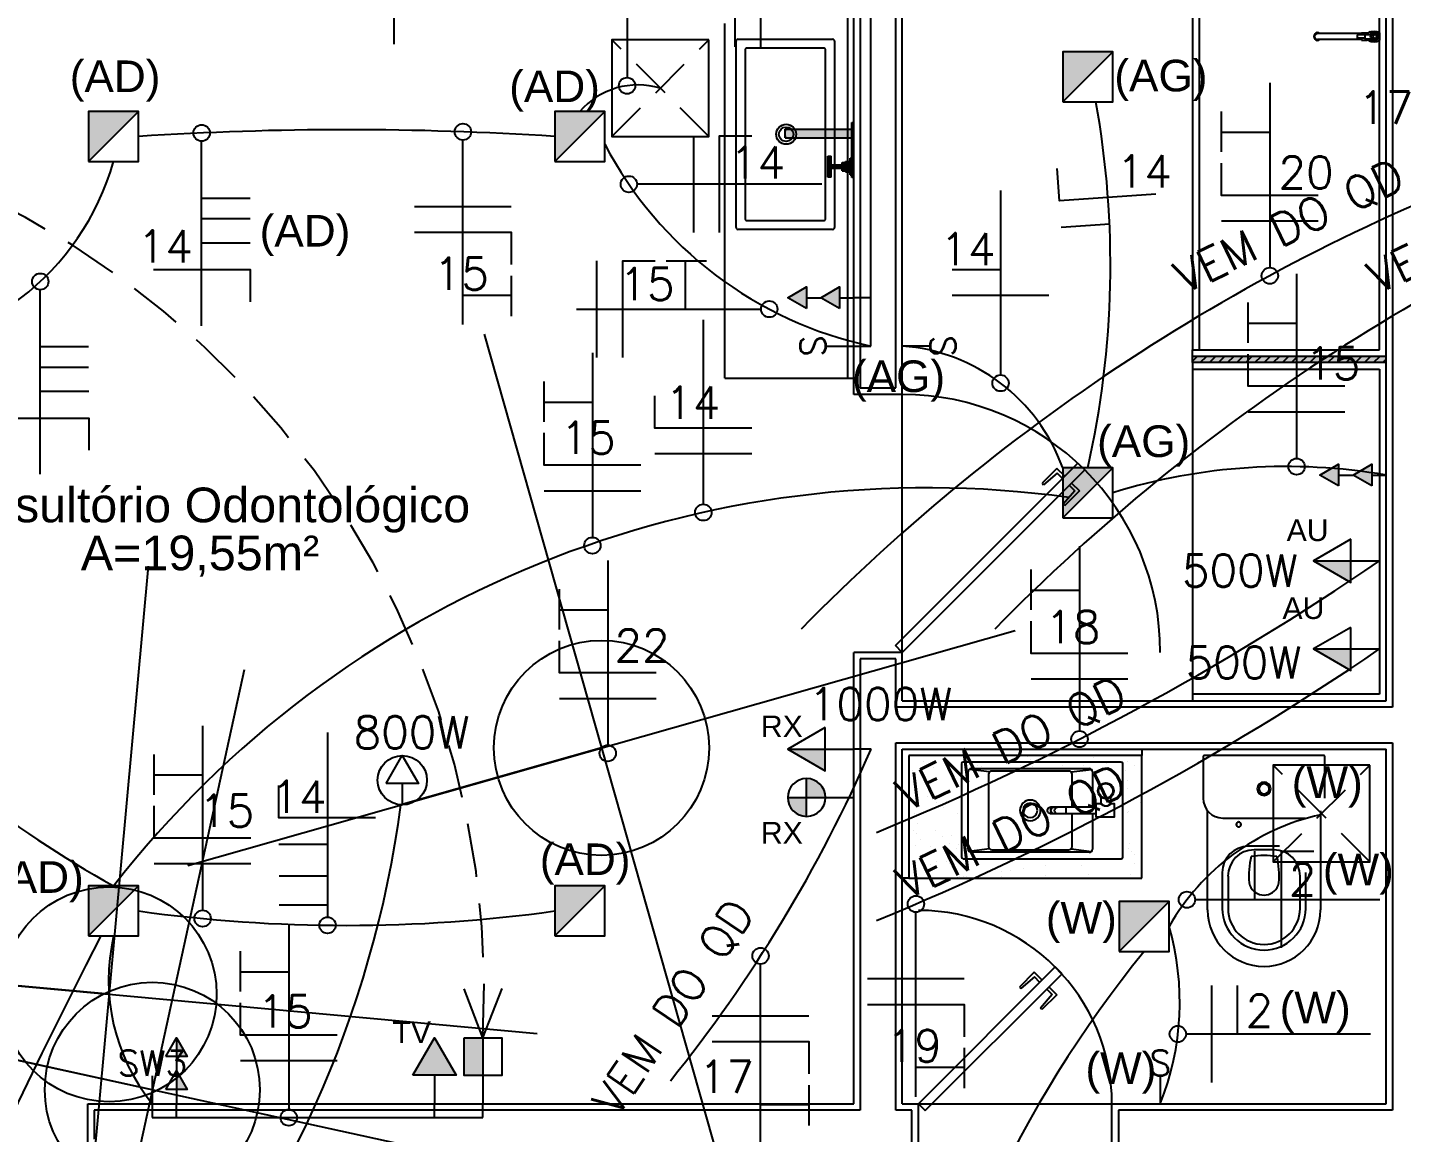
# Model space of a CAD drawing. Header units: millimetres. Extents: x 3082 to 3316, y 298 to 342.
# Drawn here: x 3159.75 to 3166.14, y 327.76 to 332.9 of the extents above; entities that cross this region are included whole.
import ezdxf
from ezdxf.enums import TextEntityAlignment as Align

# ---------------------------------------------------------------- set-up
doc = ezdxf.new("R2010")
doc.units = ezdxf.units.MM
doc.header["$MEASUREMENT"] = 0
doc.linetypes.add('CONTINU', pattern=[0])
doc.linetypes.add('HIDDEN', pattern=[0.375, 0.25, -0.125])
doc.layers.get('0').update_dxf_attribs({"linetype": 'CONTINUOUS'})
for name, color, linetype in [('-HIDRO', 8, 'CONTINUOUS'), ('A-TXT-Y', 8, 'CONTINUOUS'), ('eletroduto parede e teto', 2, 'CONTINU'), ('FIACAO', 1, 'CONTINUOUS'), ('LOUÇAS E METAIS', 5, 'CONTINUOUS'), ('PENA 03', 3, 'CONTINUOUS'), ('PL09', 9, 'CONTINUOUS'), ('PL3', 3, 'CONTINUOUS'), ('PL4', 4, 'CONTINUOUS'), ('PL5', 5, 'CONTINUOUS'), ('Pontos Elétricos', 3, 'CONTINUOUS'), ('Pontos Elétricos e Luminotécnica', 3, 'CONTINUOUS'), ('Pontos Luminotécnicos', 3, 'CONTINUOUS'), ('TEXTO', 2, 'CONTINUOUS'), ('TXT_0', 7, 'CONTINUOUS')]:
    doc.layers.add(name, color=color, linetype=linetype)
doc.styles.add('ARIAL', font='arial.ttf', dxfattribs={"height": 2})
doc.styles.add('COTA50', font='ROMANS.shx', dxfattribs={"height": 0.08})
doc.styles.add('ROMANS', font='romans.shx', dxfattribs={"height": 0.1})
doc.dimstyles.new('COTA50', dxfattribs={"dimtxt": 0.08, "dimasz": 0.05, "dimexe": 0.05, "dimexo": 0.95, "dimgap": 0.04, "dimtad": 1, "dimzin": 4, "dimdsep": 46, "dimtxsty": 'COTA50', "dimblk1": 'USERTICK', "dimblk2": 'USERTICK', "dimsah": 1, "dimcen": -0.1, "dimdle": 0.05, "dimse1": 1, "dimse2": 1, "dimclrd": 250, "dimclre": 3, "dimclrt": 4, "dimadec": 0, "dimazin": 0, "dimtfac": 1, "dimtix": 1, "dimtmove": 2, "dimatfit": 3, "dimldrblk": 'USERTICK', "dimfxl": 1, "dimtvp": 1.25, "dimtolj": 1, "dimtzin": 4, "dimarcsym": 0})

# ---------------------------------------------------------------- blocks, each defined once
blk = doc.blocks.new('PASSA FIO MÉDIO')
at = {"layer": 'Pontos Elétricos'}
h = blk.add_hatch(color=251, dxfattribs=at)
h.dxf.hatch_style = 1
h.paths.add_polyline_path([(-0.2051, 0.0586), (-0.2051, 0), (-0.0879, 0), (-0.0879, 0.0586)])
blk.add_line((-0.2051, 0), (0, 0), dxfattribs=at)
blk.add_lwpolyline([(-0.2051, 0.0586), (-0.2051, -0.0586), (-0.0879, -0.0586), (-0.0879, 0.0586)], close=True, dxfattribs=at)
blk = doc.blocks.new('Tomada Média')
at = {"layer": 'PL3'}
blk.add_line((0, 0.08), (0, 0), dxfattribs=at)
blk.add_lwpolyline([(-0.06, 0.08), (0, 0.1839), (0.06, 0.08)], close=True, dxfattribs=at)
blk = doc.blocks.new('TOMADA ALTA SIMPLES.01')
at = {"layer": 'Pontos Elétricos'}
h = blk.add_hatch(color=251, dxfattribs=at)
h.dxf.hatch_style = 1
h.paths.add_polyline_path([(0.0892, -0.0669), (0.2051, 0), (0.0892, 0.0669)])
at = {"layer": 'Pontos Elétricos', "xscale": 1.115026295692639, "yscale": 1.115026295692639, "zscale": 1.115026295692639, "rotation": 270}
blk.add_blockref('Tomada Média', (0, 0), dxfattribs=at)
blk = doc.blocks.new('tomada alta.01')
at = {"layer": 'Pontos Elétricos'}
h = blk.add_hatch(color=251, dxfattribs=at)
h.dxf.hatch_style = 1
h.paths.add_polyline_path([(-0.1026, 0), (-0.0446, 0.0335), (-0.0446, -0.0335)])
h.paths.add_polyline_path([(-0.2051, 0), (-0.1472, 0.0335), (-0.1472, -0.0335)])
at = {"layer": 'PL3'}
for p, q in [((-0.1472, 0), (-0.1026, 0)), ((-0.0446, 0), (0, 0))]:
    blk.add_line(p, q, dxfattribs=at)
for points in [[(-0.1472, 0.0335), (-0.2051, 0), (-0.1472, -0.0335)], [(-0.0446, 0.0335), (-0.1026, 0), (-0.0446, -0.0335)]]:
    blk.add_lwpolyline(points, close=True, dxfattribs=at)
blk = doc.blocks.new('TOMADA DE PISO')
at = {"layer": 'Pontos Elétricos', "ltscale": 10}
blk.add_line((0, -0.01), (0, -0.0765), dxfattribs=at)
blk.add_lwpolyline([(-0.0499, -0.01), (0, 0.0765), (0.0499, -0.01)], close=True, dxfattribs=at)
blk.add_circle((0, 0), 0.0765, dxfattribs=at)
blk = doc.blocks.new('POMNTO DUPLO1.15')
at = {"layer": 'Pontos Elétricos'}
h = blk.add_hatch(color=251, dxfattribs=at)
h.dxf.hatch_style = 1
h.paths.add_polyline_path([(0, 0.1026), (0, 0.0446), (0.0335, 0.0446)])
h.paths.add_polyline_path([(0, 0.2051), (0, 0.1472), (0.0335, 0.1472)])
at = {"layer": 'PL3'}
for p, q in [((0, 0.2051), (0, 0.1026)), ((0, 0.1026), (0, 0))]:
    blk.add_line(p, q, dxfattribs=at)
for points in [[(-0.0335, 0.1472), (0, 0.2051), (0.0335, 0.1472)], [(-0.0335, 0.0446), (0, 0.1026), (0.0335, 0.0446)]]:
    blk.add_lwpolyline(points, close=True, dxfattribs=at)
blk = doc.blocks.new('Tomada Alta')
at = {"layer": 'PL09'}
blk.add_hatch(color=251, dxfattribs=at).paths.add_polyline_path([(0, 0.08), (0.06, 0.08), (0, 0.1839)])
at = {"layer": 'PL3'}
blk.add_line((0, 0.1839), (0, 0), dxfattribs=at)
blk.add_lwpolyline([(-0.06, 0.08), (0, 0.1839), (0.06, 0.08)], close=True, dxfattribs=at)
blk = doc.blocks.new('antena alta.01')
at = {"layer": 'Pontos Elétricos'}
h = blk.add_hatch(color=251, dxfattribs=at)
h.dxf.hatch_style = 1
h.paths.add_polyline_path([(-0.1465, 0), (-0.0879, 0, -0.414214), (-0.1465, -0.0586)])
h.paths.add_polyline_path([(-0.1465, 0.0586), (-0.1465, 0), (-0.2051, 0, -0.414214)])
for p, q in [((-0.1465, 0.0586), (-0.1465, -0.0586)), ((-0.2051, 0), (0, 0))]:
    blk.add_line(p, q, dxfattribs=at)
blk.add_circle((-0.1465, 0), 0.0586, dxfattribs=at)
blk = doc.blocks.new('LUMINÁRIA.05')
at = {"layer": 'Pontos Luminotécnicos', "ltscale": 0.05}
h = blk.add_hatch(color=9, dxfattribs=at)
h.dxf.hatch_style = 1
h.paths.add_polyline_path([(0.155, 0.155), (0, 0.155), (0, 0)])
blk.add_line((0, 0), (0.155, 0.155), dxfattribs=at)
blk.add_lwpolyline([(0, 0), (0.155, 0), (0.155, 0.155), (0, 0.155)], close=True, dxfattribs=at)
blk = doc.blocks.new('EXAUSTOR.02')
at = {"layer": 'Pontos Luminotécnicos', "color": 6, "linetype": 'HIDDEN', "ltscale": 0.5}
for p, q in [((0.15, -0.15), (-0.15, 0.15)), ((-0.15, -0.15), (0.15, 0.15))]:
    blk.add_line(p, q, dxfattribs=at)
at = {"layer": 'Pontos Luminotécnicos', "ltscale": 0.5}
blk.add_lwpolyline([(0.15, 0.15), (-0.15, 0.15), (-0.15, -0.15), (0.15, -0.15)], close=True, dxfattribs=at)
blk = doc.blocks.new('*E387387')
at = {"layer": 'PL5'}
for start_param, end_param in [(6.280062, 6.283074), (3.141482, 3.144722)]:
    blk.add_ellipse((267.3897, 16.2106), major_axis=(-0.0103, 0), ratio=0.866025, start_param=start_param, end_param=end_param, dxfattribs=at)
blk = doc.blocks.new('*E386386')
at = {"layer": 'LOUÇAS E METAIS', "extrusion": (0, 0, -1)}
blk.add_ellipse((0, 0.0455), major_axis=(0.00475, 0), ratio=0.103175, start_param=0, end_param=3.141593, dxfattribs=at)
blk = doc.blocks.new('eletrico')
at = {"layer": '-HIDRO'}
h = blk.add_hatch(color=256, dxfattribs=at)
h.dxf.hatch_style = 1
h.paths.add_polyline_path([(3.625, 7.6273), (3.625, 7.5933), (3.6185, 7.5933), (3.6185, 7.6273)])
h = blk.add_hatch(color=256, dxfattribs=at)
h.dxf.hatch_style = 1
h.paths.add_polyline_path([(3.6185, 7.6064), (3.6185, 7.5802), (3.4128, 7.5802), (3.4121, 7.5933), (3.4128, 7.6064)])
h = blk.add_hatch(color=256, dxfattribs=at)
h.dxf.hatch_style = 1
h.paths.add_polyline_path([(3.625, 7.5933), (3.625, 7.4565), (3.6185, 7.4565), (3.6185, 7.5933)])
h = blk.add_hatch(color=256, dxfattribs=at)
h.dxf.hatch_style = 1
h.paths.add_polyline_path([(3.5547, 7.5229), (3.5547, 7.4964), (3.5438, 7.4962), (3.5438, 7.5227)])
h = blk.add_hatch(color=256, dxfattribs=at)
h.dxf.hatch_style = 1
h.paths.add_polyline_path([(3.5986, 7.5034), (3.5986, 7.4775), (3.5887, 7.4775), (3.5887, 7.5034)])
h = blk.add_hatch(color=256, dxfattribs=at)
h.dxf.hatch_style = 1
h.paths.add_polyline_path([(3.6133, 7.5066), (3.6133, 7.4742), (3.5986, 7.4742), (3.5986, 7.5066)])
h = blk.add_hatch(color=256, dxfattribs=at)
h.dxf.hatch_style = 1
h.paths.add_polyline_path([(3.6185, 7.5164), (3.6185, 7.4645), (3.6133, 7.4645), (3.6133, 7.5164)])
h = blk.add_hatch(color=256, dxfattribs=at)
h.dxf.hatch_style = 1
h.paths.add_polyline_path([(3.5547, 7.4959), (3.5547, 7.485), (3.5438, 7.4852), (3.5438, 7.4957)])
h = blk.add_hatch(color=256, dxfattribs=at)
h.dxf.hatch_style = 1
h.paths.add_polyline_path([(3.5547, 7.4845), (3.5547, 7.458), (3.5438, 7.4582), (3.5438, 7.4847)])
h = blk.add_hatch(color=256, dxfattribs=at)
h.dxf.hatch_style = 1
h.paths.add_polyline_path([(3.5887, 7.4956), (3.5887, 7.4853), (3.5547, 7.4853), (3.5547, 7.4956)])
h = blk.add_hatch(color=256, dxfattribs=at)
h.dxf.hatch_style = 1
h.paths.add_polyline_path([(5.275, 6.8825), (4.675, 6.8825), (4.675, 6.9025), (5.275, 6.9025)])
for p, q in [((3.645, 8.454), (3.645, 6.804)), ((3.605, 8.414), (3.605, 6.834)), ((3.625, 6.784), (3.625, 8.434)), ((3.755, 6.804), (3.755, 8.434)), ((3.775, 6.784), (3.775, 8.414)), ((4.675, 8.394), (4.675, 6.9225)), ((4.695, 8.394), (4.695, 6.9225)), ((5.255, 6.9225), (5.255, 8.394)), ((5.275, 5.834), (5.275, 8.414)), ((5.295, 8.434), (5.295, 5.814)), ((3.225, 6.834), (3.225, 7.934)), ((3.266, 7.8857), (3.559, 7.8857)), ((5.1987, 7.9035), (5.0627, 7.9035)), ((5.1987, 7.8845), (5.0627, 7.8845)), ((5.2095, 7.8987), (5.1855, 7.8987)), ((5.1855, 7.8987), (5.1855, 7.8892)), ((5.2095, 7.8892), (5.1855, 7.8892)), ((5.1987, 7.905), (5.1987, 7.8987)), ((5.1987, 7.905), (5.2166, 7.905)), ((5.1987, 7.8892), (5.1987, 7.883)), ((5.1987, 7.883), (5.2166, 7.883)), ((5.2105, 7.9007), (5.2095, 7.9007)), ((5.2105, 7.8872), (5.2095, 7.8872)), ((5.2095, 7.8872), (5.2095, 7.8872)), ((5.2105, 7.9007), (5.229, 7.9007)), ((5.2105, 7.8872), (5.229, 7.8872)), ((5.2377, 7.894), (5.2225, 7.9092)), ((5.2225, 7.8787), (5.2377, 7.894)), ((5.255, 7.9058), (5.255, 7.8822)), ((3.26, 7.3017), (3.26, 7.8797)), ((3.2876, 7.8534), (3.2875, 7.8528)), ((3.2875, 7.8528), (3.2875, 7.8522)), ((3.2875, 7.8522), (3.2875, 7.3291)), ((3.2877, 7.8539), (3.2876, 7.8534)), ((3.2879, 7.8545), (3.2877, 7.8539)), ((3.2882, 7.855), (3.2879, 7.8545)), ((3.2885, 7.8555), (3.2882, 7.855)), ((3.2888, 7.856), (3.2885, 7.8555)), ((3.2892, 7.8564), (3.2888, 7.856)), ((3.2897, 7.8568), (3.2892, 7.8564)), ((3.2901, 7.8572), (3.2897, 7.8568)), ((3.2906, 7.8575), (3.2901, 7.8572)), ((3.2912, 7.8577), (3.2906, 7.8575)), ((3.2917, 7.8579), (3.2912, 7.8577)), ((3.2923, 7.8581), (3.2917, 7.8579)), ((3.2929, 7.8581), (3.2923, 7.8581)), ((3.2935, 7.8582), (3.2929, 7.8581)), ((3.5315, 7.8582), (3.2935, 7.8582)), ((3.5321, 7.8581), (3.5315, 7.8582)), ((3.5327, 7.8581), (3.5321, 7.8581)), ((3.5333, 7.8579), (3.5327, 7.8581)), ((3.5338, 7.8577), (3.5333, 7.8579)), ((3.5344, 7.8575), (3.5338, 7.8577)), ((3.5349, 7.8572), (3.5344, 7.8575)), ((3.5353, 7.8568), (3.5349, 7.8572)), ((3.5358, 7.8564), (3.5353, 7.8568)), ((3.5362, 7.856), (3.5358, 7.8564)), ((3.5365, 7.8555), (3.5362, 7.856)), ((3.5368, 7.855), (3.5365, 7.8555)), ((3.5371, 7.8545), (3.5368, 7.855)), ((3.5373, 7.8539), (3.5371, 7.8545)), ((3.5374, 7.8534), (3.5373, 7.8539)), ((3.5375, 7.8528), (3.5374, 7.8534)), ((3.5375, 7.8522), (3.5375, 7.8528)), ((3.5375, 7.3291), (3.5375, 7.8522)), ((3.565, 7.8797), (3.565, 7.3017)), ((3.2875, 7.3291), (3.2875, 7.3285)), ((3.2875, 7.3285), (3.2876, 7.328)), ((3.2876, 7.328), (3.2877, 7.3274)), ((3.2877, 7.3274), (3.2879, 7.3268)), ((3.5371, 7.3268), (3.5373, 7.3274)), ((3.5373, 7.3274), (3.5374, 7.328)), ((3.5374, 7.328), (3.5375, 7.3285)), ((3.5375, 7.3285), (3.5375, 7.3291)), ((3.559, 7.2957), (3.266, 7.2957)), ((3.2879, 7.3268), (3.2882, 7.3263)), ((3.2882, 7.3263), (3.2885, 7.3258)), ((3.2885, 7.3258), (3.2888, 7.3253)), ((3.2888, 7.3253), (3.2892, 7.3249)), ((3.2892, 7.3249), (3.2897, 7.3245)), ((3.2897, 7.3245), (3.2901, 7.3241)), ((3.2901, 7.3241), (3.2906, 7.3238)), ((3.2906, 7.3238), (3.2912, 7.3236)), ((3.2912, 7.3236), (3.2917, 7.3234)), ((3.2917, 7.3234), (3.2923, 7.3233)), ((3.2923, 7.3233), (3.2929, 7.3232)), ((3.2929, 7.3232), (3.2935, 7.3232)), ((3.2935, 7.3232), (3.5315, 7.3232)), ((3.5315, 7.3232), (3.5321, 7.3232)), ((3.5321, 7.3232), (3.5327, 7.3233)), ((3.5327, 7.3233), (3.5333, 7.3234)), ((3.5333, 7.3234), (3.5338, 7.3236)), ((3.5338, 7.3236), (3.5344, 7.3238)), ((3.5344, 7.3238), (3.5349, 7.3241)), ((3.5349, 7.3241), (3.5353, 7.3245)), ((3.5353, 7.3245), (3.5358, 7.3249)), ((3.5358, 7.3249), (3.5362, 7.3253)), ((3.5362, 7.3253), (3.5365, 7.3258)), ((3.5365, 7.3258), (3.5368, 7.3263)), ((3.5368, 7.3263), (3.5371, 7.3268)), ((4.675, 6.9025), (4.675, 6.9225)), ((4.675, 6.9225), (5.255, 6.9225)), ((4.675, 6.887), (4.6905, 6.9025)), ((4.675, 6.8825), (4.675, 6.9025)), ((4.675, 6.9025), (5.275, 6.9025)), ((4.6988, 6.8825), (4.7188, 6.9025)), ((4.7271, 6.8825), (4.7471, 6.9025)), ((4.7554, 6.8825), (4.7754, 6.9025)), ((4.7837, 6.8825), (4.8037, 6.9025)), ((4.812, 6.8825), (4.832, 6.9025)), ((4.8402, 6.8825), (4.8602, 6.9025)), ((4.8685, 6.8825), (4.8885, 6.9025)), ((4.8968, 6.8825), (4.9168, 6.9025)), ((4.9251, 6.8825), (4.9451, 6.9025)), ((4.9534, 6.8825), (4.9734, 6.9025)), ((4.9817, 6.8825), (5.0017, 6.9025)), ((5.01, 6.8825), (5.03, 6.9025)), ((5.0382, 6.8825), (5.0582, 6.9025)), ((5.0665, 6.8825), (5.0865, 6.9025)), ((5.0948, 6.8825), (5.1148, 6.9025)), ((5.1231, 6.8825), (5.1431, 6.9025)), ((5.1514, 6.8825), (5.1714, 6.9025)), ((5.1797, 6.8825), (5.1997, 6.9025)), ((5.2079, 6.8825), (5.2279, 6.9025)), ((5.2362, 6.8825), (5.2562, 6.9025)), ((5.275, 6.8825), (4.675, 6.8825)), ((4.675, 6.8825), (4.675, 6.8625)), ((4.675, 6.8625), (4.675, 5.854)), ((4.675, 6.8625), (5.255, 6.8625)), ((5.255, 6.8625), (5.255, 5.854)), ((5.2645, 6.8825), (5.275, 6.893)), ((3.225, 6.834), (3.605, 6.834)), ((3.605, 6.834), (3.625, 6.834)), ((3.775, 6.784), (3.625, 6.784)), ((3.645, 6.804), (3.755, 6.804)), ((3.775, 5.984), (3.775, 6.784)), ((3.7538, 6.0052), (4.3195, 6.5709)), ((4.3195, 6.5709), (4.3407, 6.5497)), ((4.3407, 6.5497), (3.775, 5.984)), ((4.2546, 6.5546), (4.2086, 6.5086)), ((4.255, 6.54), (4.2132, 6.5039)), ((4.2789, 6.5303), (4.2546, 6.5546)), ((4.2718, 6.5232), (4.255, 6.54)), ((4.2086, 6.5086), (4.2132, 6.5039)), ((4.3098, 6.4852), (4.2737, 6.4434)), ((4.3244, 6.4848), (4.2784, 6.4388)), ((4.293, 6.502), (4.3098, 6.4852)), ((4.3001, 6.5091), (4.3244, 6.4848)), ((4.2784, 6.4388), (4.2737, 6.4434)), ((3.625, 4.584), (3.625, 5.984)), ((3.775, 5.984), (3.625, 5.984)), ((3.755, 5.964), (3.645, 5.964)), ((3.645, 5.964), (3.645, 4.564)), ((3.775, 5.984), (3.7538, 6.0052)), ((3.755, 5.814), (3.755, 5.964)), ((3.775, 5.834), (3.775, 5.984)), ((5.255, 5.854), (4.675, 5.854)), ((4.675, 5.854), (4.675, 5.834)), ((5.295, 5.814), (3.755, 5.814)), ((3.775, 5.834), (5.275, 5.834)), ((3.755, 5.704), (5.295, 5.704)), ((3.755, 4.564), (3.755, 5.704)), ((3.775, 4.584), (3.775, 5.684)), ((3.775, 5.684), (5.275, 5.684)), ((4.518, 5.684), (4.518, 5.664)), ((5.275, 4.584), (5.275, 5.684)), ((5.295, 5.704), (5.295, 4.564)), ((4.518, 5.664), (3.795, 5.664)), ((3.795, 5.664), (3.795, 5.284)), ((3.8062, 5.6627), (3.8062, 5.6627)), ((3.8396, 5.6447), (3.8396, 5.6447)), ((3.861, 5.631), (3.861, 5.631)), ((3.8713, 5.6278), (3.8713, 5.6278)), ((3.959, 5.639), (3.959, 5.349)), ((3.9594, 5.6629), (3.9594, 5.6629)), ((4.454, 5.644), (3.964, 5.644)), ((3.989, 5.624), (4.3548, 5.624)), ((3.9978, 5.645), (3.9978, 5.645)), ((4.0085, 5.6328), (4.0085, 5.6328)), ((4.0192, 5.6313), (4.0192, 5.6313)), ((4.1415, 5.6345), (4.1415, 5.6345)), ((4.156, 5.6453), (4.156, 5.6453)), ((4.1626, 5.6611), (4.1626, 5.6611)), ((4.172, 5.6525), (4.172, 5.6525)), ((4.1774, 5.6316), (4.1774, 5.6316)), ((4.2714, 5.6339), (4.2714, 5.6339)), ((4.3142, 5.6455), (4.3142, 5.6455)), ((4.3356, 5.6319), (4.3356, 5.6319)), ((4.3689, 5.6566), (4.3689, 5.6566)), ((4.4086, 5.6388), (4.4086, 5.6388)), ((4.459, 5.349), (4.459, 5.639)), ((4.4724, 5.6458), (4.4724, 5.6458)), ((4.4938, 5.6322), (4.4938, 5.6322)), ((4.7079, 5.6613), (4.7079, 5.5315)), ((5.0824, 5.664), (4.7106, 5.664)), ((5.0851, 5.5315), (5.0851, 5.6613)), ((3.8066, 5.6183), (3.8066, 5.6183)), ((3.81, 5.5808), (3.81, 5.5808)), ((3.9381, 5.5819), (3.9381, 5.5819)), ((3.943, 5.5825), (3.943, 5.5825)), ((3.979, 5.374), (3.979, 5.614)), ((4.0453, 5.6131), (3.9819, 5.6211)), ((4.0424, 5.606), (4.0424, 5.382)), ((4.2914, 5.616), (4.0524, 5.616)), ((4.2984, 5.6131), (4.3618, 5.6211)), ((4.3014, 5.5043), (4.3014, 5.606)), ((4.3648, 5.614), (4.3648, 5.5043)), ((4.4678, 5.6183), (4.4678, 5.6183)), ((4.4731, 5.5879), (4.4731, 5.5879)), ((3.8572, 5.572), (3.8572, 5.572)), ((3.8666, 5.5634), (3.8666, 5.5634)), ((3.8795, 5.5409), (3.8795, 5.5409)), ((3.9208, 5.5463), (3.9208, 5.5463)), ((4.473, 5.5612), (4.473, 5.5612)), ((3.8531, 5.5374), (3.8531, 5.5374)), ((3.8745, 5.53), (3.8745, 5.53)), ((3.8806, 5.5175), (3.8806, 5.5175)), ((3.902, 5.5038), (3.902, 5.5038)), ((3.9108, 5.5229), (3.9108, 5.5229)), ((4.3914, 5.5156), (4.3914, 5.5349)), ((4.4215, 5.5163), (4.4215, 5.5356)), ((4.5134, 5.5186), (4.5134, 5.5186)), ((3.8132, 5.483), (3.8132, 5.483)), ((3.821, 5.4544), (3.821, 5.4544)), ((3.9462, 5.4846), (3.9462, 5.4846)), ((4.3014, 5.382), (4.3014, 5.4837)), ((4.3648, 5.4837), (4.3648, 5.374)), ((4.4733, 5.4875), (4.4733, 5.4875)), ((4.4763, 5.49), (4.4763, 5.49)), ((4.5146, 5.4929), (4.5146, 5.4929)), ((4.7215, 5.1851), (4.7215, 5.493)), ((4.7692, 5.4703), (5.0238, 5.4703)), ((5.0715, 5.493), (5.0715, 5.1851)), ((3.8086, 5.432), (3.8086, 5.432)), ((3.818, 5.4234), (3.818, 5.4234)), ((3.8777, 5.4321), (3.8777, 5.4321)), ((3.8999, 5.412), (3.8999, 5.412)), ((3.9263, 5.4155), (3.9263, 5.4155)), ((3.8164, 5.3851), (3.8164, 5.3851)), ((3.8309, 5.4029), (3.8309, 5.4029)), ((3.8622, 5.3829), (3.8622, 5.3829)), ((3.9216, 5.3903), (3.9216, 5.3903)), ((3.9431, 5.3766), (3.9431, 5.3766)), ((3.9494, 5.3868), (3.9494, 5.3868)), ((4.0453, 5.3749), (3.9819, 5.3669)), ((4.0524, 5.372), (4.1719, 5.372)), ((4.1719, 5.372), (4.2914, 5.372)), ((4.2984, 5.3749), (4.3618, 5.3669)), ((4.475, 5.3749), (4.475, 5.3749)), ((4.4795, 5.3922), (4.4795, 5.3922)), ((4.9447, 5.3826), (4.8483, 5.3826)), ((4.927, 5.3716), (4.866, 5.3716)), ((3.862, 5.3272), (3.862, 5.3272)), ((3.8809, 5.3342), (3.8809, 5.3342)), ((3.9127, 5.3365), (3.9127, 5.3365)), ((3.9221, 5.328), (3.9221, 5.328)), ((3.964, 5.344), (4.454, 5.344)), ((4.3548, 5.364), (3.989, 5.364)), ((4.4844, 5.3663), (4.4844, 5.3663)), ((4.4937, 5.3587), (4.4937, 5.3587)), ((4.4948, 5.3283), (4.4948, 5.3283)), ((3.795, 5.284), (3.775, 5.284)), ((3.8196, 5.2872), (3.8196, 5.2872)), ((3.9467, 5.2867), (3.9467, 5.2867)), ((3.9526, 5.2889), (3.9526, 5.2889)), ((3.9663, 5.2875), (3.9663, 5.2875)), ((3.9732, 5.2901), (3.9732, 5.2901)), ((4.0145, 5.2956), (4.0145, 5.2956)), ((4.0825, 5.2883), (4.0825, 5.2883)), ((4.0835, 5.3047), (4.0835, 5.3047)), ((4.1099, 5.3081), (4.1099, 5.3081)), ((4.1512, 5.3136), (4.1512, 5.3136)), ((4.1696, 5.2857), (4.1696, 5.2857)), ((4.2197, 5.2932), (4.2197, 5.2932)), ((4.2202, 5.3227), (4.2202, 5.3227)), ((4.3316, 5.3217), (4.3316, 5.3217)), ((4.3527, 5.2949), (4.3527, 5.2949)), ((4.4827, 5.2943), (4.4827, 5.2943)), ((4.7671, 5.3014), (4.7671, 5.1898)), ((4.7849, 5.2904), (4.7849, 5.1898)), ((5.0081, 5.1898), (5.0081, 5.2904)), ((5.0258, 5.1898), (5.0258, 5.3014)), ((4.2493, 5.0083), (3.825, 4.584)), ((3.8462, 4.5628), (4.2705, 4.987)), ((4.1844, 4.9919), (4.1384, 4.9459)), ((4.2087, 4.9676), (4.1844, 4.9919)), ((4.2705, 4.987), (4.2493, 5.0083)), ((4.1384, 4.9459), (4.143, 4.9413)), ((4.1848, 4.9774), (4.143, 4.9413)), ((4.2016, 4.9606), (4.1848, 4.9774)), ((4.2299, 4.9464), (4.2542, 4.9221)), ((4.2396, 4.9226), (4.2035, 4.8808)), ((4.2542, 4.9221), (4.2082, 4.8762)), ((4.2228, 4.9394), (4.2396, 4.9226)), ((4.2082, 4.8762), (4.2035, 4.8808)), ((1.25, 4.584), (3.625, 4.584)), ((1.25, 4.454), (1.25, 4.584)), ((3.645, 4.564), (1.27, 4.564)), ((1.27, 4.564), (1.27, 4.474)), ((3.805, 4.564), (3.755, 4.564)), ((3.775, 4.584), (3.825, 4.584)), ((3.805, 4.454), (3.805, 4.564)), ((3.825, 4.434), (3.825, 4.584)), ((3.825, 4.584), (4.425, 4.584)), ((3.825, 4.584), (3.8462, 4.5628)), ((4.425, 4.434), (4.425, 4.584)), ((4.425, 4.584), (5.275, 4.584)), ((5.295, 4.564), (4.445, 4.564)), ((4.445, 4.564), (4.445, 4.454))]:
    blk.add_line(p, q, dxfattribs=at)
at = {"layer": '-HIDRO', "linetype": 'CONTINU'}
for p, q in [((3.6185, 7.6273), (3.625, 7.6273)), ((3.6185, 7.4565), (3.6185, 7.6273)), ((3.625, 7.4565), (3.625, 7.6273)), ((3.4116, 7.5933), (3.4123, 7.6064)), ((3.4116, 7.5933), (3.4117, 7.5933)), ((3.4116, 7.5933), (3.4117, 7.5933)), ((3.4123, 7.5802), (3.4116, 7.5933)), ((3.4117, 7.5933), (3.4119, 7.5933)), ((3.4117, 7.5933), (3.4119, 7.5933)), ((3.4119, 7.5933), (3.4121, 7.5933)), ((3.4119, 7.5933), (3.4121, 7.5933)), ((3.4121, 7.5933), (3.4128, 7.6064)), ((3.4128, 7.5802), (3.4121, 7.5933)), ((3.4123, 7.6064), (3.4124, 7.6067)), ((3.4123, 7.6064), (3.4123, 7.6064)), ((3.4123, 7.6064), (3.4123, 7.6064)), ((3.4123, 7.6064), (3.4123, 7.6064)), ((3.4123, 7.6064), (3.4124, 7.6064)), ((3.4124, 7.6067), (3.4126, 7.6069)), ((3.4124, 7.6064), (3.4124, 7.6064)), ((3.4124, 7.6064), (3.4124, 7.6064)), ((3.4124, 7.6064), (3.4124, 7.6064)), ((3.4124, 7.6064), (3.4124, 7.6064)), ((3.4124, 7.6064), (3.4124, 7.6064)), ((3.4124, 7.6064), (3.4124, 7.6064)), ((3.4124, 7.6064), (3.4125, 7.6064)), ((3.4125, 7.6064), (3.4126, 7.6064)), ((3.4126, 7.6069), (3.4128, 7.6069)), ((3.4126, 7.6064), (3.4126, 7.6064)), ((3.4126, 7.6064), (3.4126, 7.6064)), ((3.4127, 7.6064), (3.4126, 7.6064)), ((3.4128, 7.6064), (3.4127, 7.6064)), ((3.4128, 7.6064), (3.4128, 7.6069)), ((3.4128, 7.6069), (3.6185, 7.6069)), ((3.4128, 7.6064), (3.6185, 7.6064)), ((3.4123, 7.5802), (3.4124, 7.58)), ((3.4124, 7.5802), (3.4123, 7.5802)), ((3.4123, 7.5802), (3.4123, 7.5802)), ((3.4123, 7.5802), (3.4123, 7.5802)), ((3.4124, 7.5802), (3.4124, 7.5802)), ((3.4124, 7.5802), (3.4124, 7.5802)), ((3.4124, 7.5802), (3.4124, 7.5802)), ((3.4124, 7.5802), (3.4124, 7.5802)), ((3.4124, 7.5802), (3.4124, 7.5802)), ((3.4124, 7.5802), (3.4124, 7.5802)), ((3.4124, 7.5802), (3.4125, 7.5802)), ((3.4124, 7.58), (3.4126, 7.5798)), ((3.4125, 7.5802), (3.4126, 7.5802)), ((3.4126, 7.5802), (3.4126, 7.5802)), ((3.4126, 7.5802), (3.4126, 7.5802)), ((3.4126, 7.5802), (3.4127, 7.5802)), ((3.4126, 7.5798), (3.4128, 7.5798)), ((3.4127, 7.5802), (3.4128, 7.5802)), ((3.4128, 7.5798), (3.4128, 7.5802)), ((3.4128, 7.5802), (3.6185, 7.5802)), ((3.4128, 7.5798), (3.6185, 7.5798)), ((3.5438, 7.5227), (3.5547, 7.5229)), ((3.5438, 7.4582), (3.5438, 7.5227)), ((3.5547, 7.4964), (3.5547, 7.5229)), ((3.5887, 7.4775), (3.5887, 7.5034)), ((3.5887, 7.5034), (3.5986, 7.5034)), ((3.5986, 7.4742), (3.5986, 7.5066)), ((3.5986, 7.5066), (3.6133, 7.5066)), ((3.6133, 7.4645), (3.6133, 7.5164)), ((3.6133, 7.5164), (3.6185, 7.5164)), ((3.5438, 7.4962), (3.5547, 7.4964)), ((3.5438, 7.4957), (3.5547, 7.4959)), ((3.5547, 7.485), (3.5438, 7.4852)), ((3.5547, 7.4845), (3.5438, 7.4847)), ((3.5547, 7.458), (3.5438, 7.4582)), ((3.5547, 7.4962), (3.5547, 7.4964)), ((3.5547, 7.4959), (3.5547, 7.4962)), ((3.5547, 7.485), (3.5547, 7.4959)), ((3.5547, 7.4959), (3.5547, 7.4959)), ((3.5547, 7.4959), (3.5547, 7.4959)), ((3.5547, 7.4956), (3.5887, 7.4956)), ((3.5547, 7.4853), (3.5887, 7.4853)), ((3.5547, 7.485), (3.5547, 7.485)), ((3.5547, 7.4849), (3.5547, 7.485)), ((3.5547, 7.4847), (3.5547, 7.4849)), ((3.5547, 7.4845), (3.5547, 7.4847)), ((3.5547, 7.458), (3.5547, 7.4845)), ((3.5887, 7.4775), (3.5986, 7.4775)), ((3.5986, 7.4742), (3.6133, 7.4742)), ((3.6133, 7.4645), (3.6185, 7.4645)), ((3.625, 7.4565), (3.6185, 7.4565))]:
    blk.add_line(p, q, dxfattribs=at)
at = {"layer": '-HIDRO', "linetype": 'Continuous'}
for p, q in [((4.518, 5.284), (4.518, 5.664)), ((3.795, 5.284), (4.518, 5.284))]:
    blk.add_line(p, q, dxfattribs=at)
at = {"layer": '-HIDRO'}
for points in [[(4.2442, 5.5043), (4.2345, 5.5043)], [(4.2824, 5.5043), (4.2449, 5.5043)], [(4.3755, 5.5043), (4.2824, 5.5043)], [(4.2824, 5.5043), (4.2824, 5.4837)], [(4.2442, 5.4837), (4.2345, 5.4837)], [(4.2824, 5.4837), (4.2449, 5.4837)], [(4.3755, 5.4837), (4.2824, 5.4837)]]:
    blk.add_lwpolyline(points, dxfattribs=at)
blk.add_lwpolyline([(4.3898, 5.514), (4.3755, 5.514), (4.3755, 5.474), (4.4327, 5.474), (4.4327, 5.514), (4.4231, 5.514), (4.422, 5.5132), (4.421, 5.5125), (4.4201, 5.5119), (4.419, 5.5112), (4.4183, 5.5108), (4.4175, 5.5103), (4.4166, 5.5098), (4.4162, 5.5096), (4.4157, 5.5093), (4.4152, 5.5091), (4.4148, 5.5089), (4.4143, 5.5086), (4.4138, 5.5084), (4.4133, 5.5082), (4.4127, 5.508), (4.4122, 5.5078), (4.4117, 5.5076), (4.4111, 5.5074), (4.4105, 5.5073), (4.41, 5.5071), (4.4094, 5.507), (4.4088, 5.5069), (4.4082, 5.5068), (4.4076, 5.5068), (4.407, 5.5068), (4.4064, 5.5067), (4.4058, 5.5068), (4.4052, 5.5068), (4.4046, 5.5069), (4.404, 5.507), (4.4034, 5.5071), (4.4028, 5.5072), (4.4022, 5.5073), (4.4017, 5.5075), (4.4011, 5.5077), (4.4006, 5.5079), (4.4001, 5.5081), (4.3995, 5.5083), (4.399, 5.5085), (4.3985, 5.5087), (4.3981, 5.5089), (4.3976, 5.5092), (4.3971, 5.5094), (4.3967, 5.5097), (4.3958, 5.5101), (4.395, 5.5106), (4.3942, 5.5111), (4.3934, 5.5116), (4.3925, 5.5122), (4.3919, 5.5126, -0.006646)], format="xyb", close=True, dxfattribs=at)
for points in [[(4.3914, 5.5156, -0.414213), (4.3898, 5.514)], [(4.3914, 5.5156, 0.006968), (4.3933, 5.5141), (4.3935, 5.5139), (4.3944, 5.5132), (4.395, 5.5127), (4.3957, 5.5122), (4.3964, 5.5117), (4.3972, 5.5112), (4.3976, 5.5109), (4.398, 5.5107), (4.3984, 5.5104), (4.3989, 5.5101), (4.3993, 5.5099), (4.3997, 5.5097), (4.4002, 5.5094), (4.4007, 5.5092), (4.4012, 5.509), (4.4016, 5.5088), (4.4021, 5.5086), (4.4026, 5.5084), (4.4032, 5.5082), (4.4037, 5.5081), (4.404, 5.508), (4.4042, 5.508), (4.4045, 5.5079), (4.4048, 5.5079), (4.405, 5.5079), (4.4053, 5.5078), (4.4056, 5.5078), (4.4058, 5.5078), (4.4061, 5.5078), (4.4064, 5.5078), (4.4067, 5.5078), (4.4069, 5.5078), (4.4072, 5.5078), (4.4075, 5.5078), (4.4078, 5.5078), (4.408, 5.5079), (4.4083, 5.5079), (4.4086, 5.508), (4.4088, 5.508), (4.4091, 5.5081), (4.4096, 5.5082), (4.4102, 5.5084), (4.4107, 5.5085), (4.4112, 5.5087), (4.4117, 5.5089), (4.4121, 5.5091), (4.4126, 5.5093), (4.4131, 5.5096), (4.4135, 5.5098), (4.414, 5.5101), (4.4144, 5.5103), (4.4148, 5.5106), (4.4152, 5.5108), (4.4156, 5.5111), (4.416, 5.5113), (4.4168, 5.5119), (4.4175, 5.5124), (4.4182, 5.5129), (4.4188, 5.5134), (4.4196, 5.514), (4.4205, 5.5148), (4.4215, 5.5156), (4.4215, 5.5163)], [(4.4231, 5.514, -0.414213), (4.4215, 5.5156)]]:
    blk.add_lwpolyline(points, format="xyb", dxfattribs=at)
for centre, radius in [((5.2377, 7.894), 0.011), ((5.2377, 7.894), 0.00911), ((5.2377, 7.894), 0.00711), ((3.415, 7.5907), 0.031), ((3.415, 7.5907), 0.0225), ((4.406, 5.5547), 0.0246), ((4.406, 5.5547), 0.0233), ((4.406, 5.5547), 0.0223)]:
    blk.add_circle(centre, radius, dxfattribs=at)
for centre, radius, start, end in [((3.266, 7.8797), 0.006, 90, 180), ((3.559, 7.8797), 0.006, 0, 90), ((5.0627, 7.894), 0.012, 52.3415, 307.6585), ((5.0627, 7.894), 0.0095, 90, 270), ((5.2166, 7.915), 0.01, 270, 292.5105), ((5.2166, 7.873), 0.01, 67.4895, 90), ((5.2377, 7.8727), 0.0373, 62.3826, 117.6174), ((5.2377, 7.9152), 0.0373, 242.3826, 297.6174), ((5.2377, 7.894), 0.013, 211.2807, 148.7193), ((3.266, 7.3017), 0.006, 180, 270), ((3.559, 7.3017), 0.006, 270, 0), ((3.775, 5.984), 0.8, 360, 90), ((3.964, 5.639), 0.005, 90, 180), ((3.989, 5.614), 0.01, 90, 135.001), ((4.3548, 5.614), 0.01, 0, 90), ((4.454, 5.639), 0.005, 0, 90), ((4.7106, 5.6613), 0.00271, 89.9982, 180.0018), ((5.0824, 5.6613), 0.00271, 0.0018, 89.9982), ((3.989, 5.614), 0.01, 135.001, 180), ((4.0524, 5.606), 0.01, 90, 180), ((4.2914, 5.606), 0.01, 0, 90), ((4.8965, 5.561), 0.0208, 90, 270), ((4.8965, 5.561), 0.0208, 270, 90), ((4.8965, 5.561), 0.0157, 90, 270), ((4.8965, 5.561), 0.0157, 270, 90), ((4.1719, 5.494), 0.032, 0, 180), ((4.1719, 5.494), 0.0225, 0, 180), ((4.7692, 5.5315), 0.0613, 180.0001, 269.9999), ((4.1719, 5.494), 0.032, 180, 0), ((4.1719, 5.494), 0.0225, 180, 0), ((4.8179, 5.4504), 0.00761, 90, 270), ((4.8179, 5.4504), 0.00761, 270, 90), ((3.989, 5.374), 0.01, 180.0001, 224.999), ((4.0524, 5.382), 0.01, 180, 270), ((4.2914, 5.382), 0.01, 270, 0), ((4.3548, 5.374), 0.01, 270, 0), ((4.8483, 5.3014), 0.0812, 90, 180), ((4.866, 5.2904), 0.0812, 90, 180), ((4.927, 5.2904), 0.0812, 360, 90), ((3.964, 5.349), 0.005, 180, 270), ((3.989, 5.374), 0.01, 224.999, 270), ((4.454, 5.349), 0.005, 270, 0), ((5.1122, 5.2918), 0.2627, 166.9788, 184.8333), ((4.8965, 5.1025), 0.2518, 80.808, 99.192), ((4.6808, 5.2918), 0.2627, 355.1665, 13.021), ((4.8808, 5.2723), 0.0304, 184.8341, 201.9248), ((4.8965, 5.2786), 0.0474, 201.9241, 338.0757), ((4.9122, 5.2723), 0.0304, 338.0761, 355.1669), ((3.825, 4.584), 0.6, 360, 90), ((4.8965, 5.1851), 0.175, 180, 0), ((4.8965, 5.1898), 0.1293, 180, 0), ((4.8965, 5.1898), 0.1116, 180, 0)]:
    blk.add_arc(centre, radius, start, end, dxfattribs=at)
blk.add_ellipse((5.2095, 7.894), major_axis=(0, 0.00675), ratio=0.145907, start_param=2.351393, end_param=7.073385, dxfattribs=at)
at = {"layer": '-HIDRO', "extrusion": (0, 0, -1)}
for centre, major_axis, start_param, end_param in [((4.2345, 5.494), (0, 0.0103), 3.141482, 5.329696), ((4.2345, 5.494), (0, 0.0103), -0.953489, -0.000111), ((4.2442, 5.494), (0, 0.0103), 3.141482, 5.329696), ((4.2442, 5.494), (0, 0.00971), 4.103255, 5.320585), ((4.2449, 5.494), (0, 0.0103), 3.141593, 6.283185), ((4.2442, 5.494), (0, 0.0103), -0.953489, -0.000111), ((4.2561, 5.494), (0, 0.0103), 3.141593, 6.283185)]:
    blk.add_ellipse(centre, major_axis=major_axis, ratio=0.866025, start_param=start_param, end_param=end_param, dxfattribs=at)
at = {"layer": '-HIDRO', "xscale": -1}
for name, p, rotation in [('*E386386', (5.255, 7.894), 90.00000000000006), ('*E387387', (-11.9664, -261.8957), 270)]:
    blk.add_blockref(name, p, dxfattribs=dict(at, rotation=rotation))
blk = doc.blocks.new('el')
at = {"layer": 'A-TXT-Y'}
blk.add_line((0, -0.5978), (0, -0.0254), dxfattribs=at)
blk.add_circle((0, 0), 0.0254, dxfattribs=at)
blk = doc.blocks.new('f_fnt')
at = {"layer": 'FIACAO'}
for points in [[(-0.08, -0.15), (-0.08, 0.15)], [(0, -0.15), (0, 0.15), (0.1, 0.15)], [(0.135, 0.15), (0.26, 0.15)], [(0.195, 0), (0.195, 0.15)]]:
    blk.add_lwpolyline(points, dxfattribs=at)
blk = doc.blocks.new('USERTICK')
for p, q in [((0, 1), (0, -1)), ((-1, 0), (1, 0))]:
    blk.add_line(p, q)
blk.add_circle((0, 0), 0.25)
blk = doc.blocks.new('f_nr')
at = {"layer": 'FIACAO'}
for points in [[(-0.0414, 0), (-0.0414, 0.1508)], [(0.0414, -0.1492), (0.0414, 0.1508), (0.1414, 0.1508)]]:
    blk.add_lwpolyline(points, dxfattribs=at)
blk = doc.blocks.new('f_r')
at = {"layer": 'FIACAO'}
blk.add_lwpolyline([(0, 0), (0, 0.15)], dxfattribs=at)
blk = doc.blocks.new('f_fn')
at = {"layer": 'FIACAO'}
for points in [[(-0.04, -0.15), (-0.04, 0.15)], [(0.04, -0.15), (0.04, 0.15), (0.14, 0.15)]]:
    blk.add_lwpolyline(points, dxfattribs=at)
blk = doc.blocks.new('f_fr')
at = {"layer": 'FIACAO'}
for points in [[(-0.04, -0.15), (-0.04, 0.15)], [(0.04, 0), (0.04, 0.15)]]:
    blk.add_lwpolyline(points, dxfattribs=at)

msp = doc.modelspace()

# ---------------------------------------------------------------- linework, layer by layer
at = {"layer": 'eletroduto parede e teto'}
for p, q in [((3163.6752, 331.6398), (3163.6752, 333.716)), ((3163.6752, 331.6398), (3163.596, 331.6398)), ((3163.6752, 331.4148), (3163.6752, 331.6398)), ((3163.596, 331.4148), (3163.6752, 331.4148)), ((3163.6767, 329.5398), (3163.596, 329.5398)), ((3160.3335, 327.8898), (3160.3335, 327.8257)), ((3160.446, 327.8257), (3160.446, 327.8898)), ((3161.646, 327.8257), (3161.646, 327.8898)), ((3161.871, 327.8257), (3161.871, 327.8898)), ((3160.3335, 327.8257), (3160.446, 327.8257)), ((3160.446, 327.8257), (3161.646, 327.8257)), ((3161.646, 327.8257), (3161.871, 327.8257))]:
    msp.add_line(p, q, dxfattribs=at)
for centre, radius, start, end in [((3162.5933, 332.2678), 0.3619, 73.52418, 138.82013), ((3160.5083, 331.7931), 4.2807, 347.25243, 10.1985), ((3161.2372, 317.5058), 14.9154, 86.28086, 93.71914), ((3164.0578, 333.2047), 1.8303, 207.6957, 257.9332), ((3158.9711, 332.6123), 1.23, 271.13765, 344.01382), ((3169.8744, 323.7177), 9.1247, 110.05095, 135.63215), ((3170.7744, 323.7177), 9.1247, 110.05095, 135.63215), ((3163.7584, 330.5575), 0.8596, 19.7911, 85.82689), ((3162.6838, 333.4516), 5.2049, 204.72481, 240.91334), ((3165.6074, 328.1222), 2.7322, 80.23181, 107.1944), ((3163.9388, 325.9618), 4.7937, 82.11922, 142.15276), ((3158.8635, 340.911), 12.7151, 292.3611, 304.36654), ((3158.8635, 340.5012), 12.7151, 292.3611, 304.36654), ((3157.4837, 332.235), 6.754, 321.13483, 336.48167), ((3156.4967, 329.9481), 5.0373, 319.04156, 352.38519), ((3166.001, 328.1801), 1.0804, 102.5803, 150.33391), ((3161.2372, 335.7483), 7.0284, 262.0878, 277.9122), ((3163.8304, 328.3629), 1.2811, 338.32988, 15.94531), ((3189.5295, 313.51), 33.1099, 152.7492, 169.64209), ((3161.043, 328.4645), 0.9131, 166.95947, 219.00564), ((3169.1696, 325.1614), 5.4455, 140.86163, 169.86287)]:
    msp.add_arc(centre, radius, start, end, dxfattribs=at)
at = {"layer": 'Pontos Elétricos', "color": 5, "linetype": 'HIDDEN'}
for q in [(3161.7833, 328.4251), (3161.9609, 328.427)]:
    msp.add_line((3161.871, 328.1975), q, dxfattribs=at)
msp.add_arc((3157.7734, 328.4137), 4.1032, 356.97953, 111.17722, dxfattribs=at)
at = {"layer": 'Pontos Elétricos e Luminotécnica'}
for p, q in [((3163.4651, 331.4148), (3163.596, 331.4148)), ((3163.9518, 331.4148), (3163.821, 331.4148)), ((3160.3335, 328.0207), (3160.3335, 327.8898)), ((3165.021, 328.0207), (3165.021, 327.8898))]:
    msp.add_line(p, q, dxfattribs=at)

# ---------------------------------------------------------------- block references
at = {"xscale": 1.5, "yscale": 1.5, "zscale": 1.5}
msp.add_blockref('TOMADA DE PISO', (3161.4961, 329.3952), dxfattribs=at)
at = {"layer": 'eletroduto parede e teto', "xscale": 1.5, "yscale": 1.5, "zscale": 1.5}
for name, p in [('el', (3161.4585, 333.716)), ('f_fnt', (3163.1638, 333.0315)), ('el', (3160.563, 332.406)), ('el', (3161.778, 332.4114)), ('f_fn', (3162.9117, 332.1677)), ('f_fnt', (3162.5212, 331.5866)), ('el', (3159.8123, 331.715)), ('f_nr', (3165.5225, 328.8391)), ('el', (3163.8845, 328.8194)), ('el', (3163.1619, 328.5779))]:
    msp.add_blockref(name, p, dxfattribs=at)
for name, p, rotation in [('el', (3162.5411, 332.6259), 180), ('el', (3165.5304, 331.742), 180), ('f_fnt', (3165.5304, 332.1155), 90), ('f_nr', (3164.7816, 332.0442), 93.9184005816611), ('el', (3162.5496, 332.1677), 89.99999999999999), ('el', (3164.278, 331.2423), 180), ('f_r', (3160.563, 332.1035), 270.0000000009207), ('f_fnt', (3161.778, 331.9441), 269.9999999997739), ('f_r', (3160.563, 332.008), 270), ('f_nr', (3160.563, 331.8332), 270.0000000003594), ('f_fr', (3164.278, 331.7097), 90), ('el', (3165.6548, 330.854), 180), ('el', (3163.2023, 331.5866), 270), ('f_fnt', (3165.6548, 331.2275), 90), ('el', (3162.8958, 330.6407), 180), ('f_r', (3159.8123, 331.4125), 270.0000000009207), ('el', (3162.3801, 330.4869), 180), ('f_r', (3159.8123, 331.317), 270), ('f_fnt', (3162.3801, 330.8604), 90), ('f_nr', (3159.8123, 331.1422), 270.0000000003594), ('f_fn', (3162.8958, 330.9733), 90), ('el', (3164.6453, 329.5865), 180), ('el', (3162.4513, 329.5207), 180), ('f_fnt', (3164.6453, 329.9851), 89.99999999946104), ('f_fnt', (3162.4513, 329.8942), 90), ('el', (3160.5673, 328.7519), 180), ('el', (3161.1481, 328.7205), 180), ('f_fnt', (3160.5673, 329.1254), 90), ('f_nr', (3161.1481, 329.1577), 90), ('f_r', (3161.1481, 328.9492), 90), ('el', (3165.1449, 328.8391), 89.99999999999999), ('f_r', (3161.1481, 328.8146), 90), ('el', (3160.9681, 327.8257), 180), ('f_fnt', (3160.9681, 328.2094), 90), ('f_fnt', (3163.8845, 328.3521), 269.9999999997739), ('f_fr', (3165.3202, 328.2145), 359.9999999999054), ('f_fnt', (3163.1619, 328.1792), 269.9999999994612), ('el', (3165.1025, 328.2145), 89.99999999999999)]:
    msp.add_blockref(name, p, dxfattribs=dict(at, rotation=rotation))
at = {"layer": 'PENA 03', "xscale": 1.5, "yscale": 1.5, "zscale": 1.5}
msp.add_blockref('eletrico', (3158.1585, 321.0138), dxfattribs=at)
at = {"layer": 'Pontos Elétricos'}
for name, p, xscale, yscale, zscale, rotation in [('tomada alta.01', (3163.596, 331.6398), -1.5, 1.5, 1.5, 180), ('tomada alta.01', (3166.071, 330.8148), -1.5, 1.5, 1.5, 180), ('Tomada Alta', (3166.041, 330.4154), -1.672539443548199, 1.672539443548199, 1.672539443548199, 90), ('Tomada Alta', (3166.041, 330.0056), -1.672539443548199, 1.672539443548199, 1.672539443548199, 90), ('Tomada Alta', (3163.596, 329.5398), -1.672539443548199, 1.672539443548199, 1.672539443548199, 90), ('antena alta.01', (3163.596, 329.3148), -1.5, 1.5, 1.5, 180), ('TOMADA ALTA SIMPLES.01', (3161.646, 327.8898), 1.5, 1.5, 1.5, 90), ('PASSA FIO MÉDIO', (3161.871, 327.8898), -1.5, 1.5, 1.5, 90)]:
    msp.add_blockref(name, p, dxfattribs=dict(at, xscale=xscale, yscale=yscale, zscale=zscale, rotation=rotation))
at = {"layer": 'Pontos Elétricos', "xscale": 1.5, "yscale": 1.5, "zscale": 1.5}
msp.add_blockref('POMNTO DUPLO1.15', (3160.446, 327.8898), dxfattribs=at)
at = {"layer": 'Pontos Luminotécnicos', "xscale": 1.5, "yscale": 1.5, "zscale": 1.5}
for name, p in [('EXAUSTOR.02', (3162.696, 332.6148)), ('LUMINÁRIA.05', (3164.5672, 332.5511)), ('LUMINÁRIA.05', (3160.0372, 332.2736)), ('LUMINÁRIA.05', (3162.2047, 332.2736)), ('LUMINÁRIA.05', (3164.5672, 330.6161)), ('EXAUSTOR.02', (3165.771, 329.2398)), ('LUMINÁRIA.05', (3160.0372, 328.6706)), ('LUMINÁRIA.05', (3162.2047, 328.6706)), ('LUMINÁRIA.05', (3164.8297, 328.5986))]:
    msp.add_blockref(name, p, dxfattribs=at)

# ---------------------------------------------------------------- texts
at = {"layer": 'Pontos Elétricos', "color": 4, "style": 'ARIAL'}
for s, p in [('AU', (3165.706, 330.5077)), ('AU ', (3165.706, 330.1451)), ('RX', (3163.261, 329.5956)), ('RX', (3163.261, 329.1007)), ('TV', (3161.5398, 328.1722))]:
    msp.add_text(s, height=0.10053, dxfattribs=at).set_placement(p, align=Align.CENTER)
at = {"layer": 'Pontos Elétricos e Luminotécnica', "style": 'ROMANS'}
for p in [(3163.4062, 331.4148), (3164.0107, 331.4148)]:
    msp.add_text('S', height=0.1178, rotation=270, dxfattribs=at).set_placement(p, align=Align.MIDDLE)
for s, height, p in [('SW3', 0.11778, (3160.3335, 328.0796)), ('S', 0.1178, (3165.021, 328.0796))]:
    msp.add_text(s, height=height, dxfattribs=at).set_placement(p, align=Align.MIDDLE)
at = {"layer": 'TEXTO', "color": 4, "style": 'ARIAL'}
for s, p in [('(AD)', (3160.1604, 332.6697)), ('(AG)', (3165.0238, 332.673)), ('(AD)', (3162.2041, 332.623)), ('(AD)', (3161.0436, 331.9511)), ('(AG)', (3163.8037, 331.2744)), ('(AG)', (3164.9435, 330.9722)), ('(W)', (3165.7972, 329.3856)), ('(AD)', (3162.3463, 329.0273)), ('(AD)', (3159.8038, 328.9447)), ('(W)', (3165.942, 328.98)), ('(W)', (3164.6537, 328.755)), ('(W)', (3165.7413, 328.3376)), ('(W)', (3164.8379, 328.0552))]:
    msp.add_text(s, height=0.147, dxfattribs=at).set_placement(p, align=Align.MIDDLE_CENTER)
at = {"layer": 'TEXTO', "style": 'ARIAL'}
msp.add_text('Consultório Odontológico', height=0.161336, dxfattribs=at).set_placement((3160.5464, 330.6757), align=Align.MIDDLE_CENTER)
at = {"layer": 'TEXTO', "color": 251, "style": 'ARIAL'}
msp.add_text('A=19,55m²', height=0.16134, dxfattribs=at).set_placement((3160.5552, 330.4525), align=Align.MIDDLE_CENTER)
at = {"layer": 'TXT_0', "style": 'ROMANS'}
for s, p in [('1700W', (3165.9409, 332.4491)), ('14', (3163.0191, 332.1938)), ('14', (3164.8181, 332.1526)), ('20', (3165.5702, 332.1473)), ('14', (3160.2651, 331.8037)), ('14', (3163.9975, 331.7906)), ('15', (3161.6418, 331.6767)), ('15', (3162.5054, 331.6283)), ('15', (3165.6946, 331.2594)), ('14', (3162.718, 331.0766)), ('15', (3162.2317, 330.9131)), ('500W', (3165.1212, 330.2955)), ('18', (3164.4856, 330.0324)), ('22', (3162.4824, 329.9469)), ('500W', (3165.1383, 329.8677)), ('1000W', (3163.3857, 329.6743)), ('14', (3160.8871, 329.243)), ('15', (3160.5502, 329.1781)), ('2', (3165.6186, 328.8584)), ('15', (3160.8227, 328.2448)), ('2', (3165.4175, 328.2477)), ('19', (3163.7482, 328.0847)), ('17', (3162.8746, 327.9402))]:
    msp.add_text(s, height=0.15, dxfattribs=at).set_placement(p)
for rotation, p in [(25.83641, (3165.1335, 331.6558)), (25.83641, (3166.0335, 331.6558)), (25.83641, (3163.8419, 329.2484)), (25.83641, (3163.8419, 328.8386)), (55.87827, (3162.4949, 327.8214))]:
    msp.add_text('VEM DO QD', height=0.15, rotation=rotation, dxfattribs=at).set_placement(p)
msp.add_text('800W', height=0.15, dxfattribs=at).set_placement((3161.5392, 329.5425), align=Align.CENTER)

# ---------------------------------------------------------------- leaders
at = {"layer": '-HIDRO', "color": 0}
msp.add_leader([(3162.4223, 329.5454), (3161.4896, 329.2806)], dimstyle='COTA50', override={"dimasz": 2, "dimtad": 0, "dimclrd": 256}, dxfattribs=at)
at = {"layer": 'PL4'}
for points in [[(3160.1323, 328.3991), (3158.7403, 328.5267)], [(3160.3335, 327.9553), (3159.5491, 328.1265)]]:
    msp.add_leader(points, dimstyle='COTA50', override={"dimasz": 2, "dimtad": 0, "dimclrd": 256}, dxfattribs=at)

doc.saveas('drawing.dxf')
